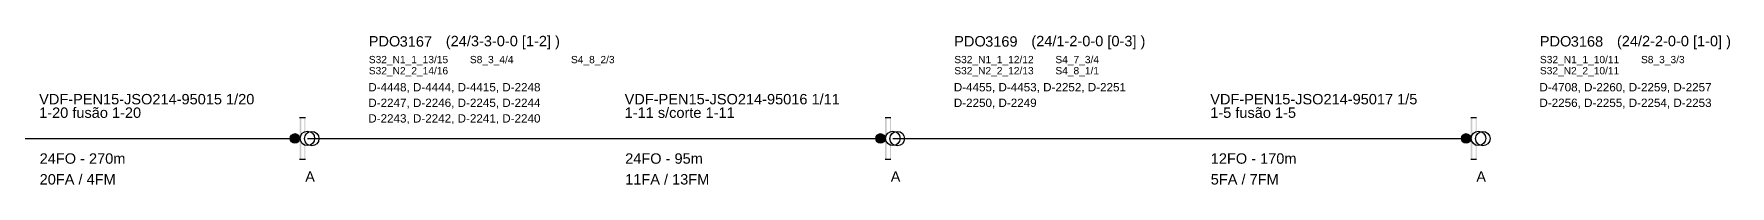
# Model space of a CAD drawing. Header units: millimetres. Extents: x 640 to 1068, y 1966 to 2156.
# Drawn here: x 904.9 to 1067.6, y 2091.5 to 2105.8 of the extents above; entities that cross this region are included whole.
import ezdxf
from ezdxf.enums import TextEntityAlignment as Align

# ---------------------------------------------------------------- set-up
doc = ezdxf.new("R2010")
doc.units = ezdxf.units.MM
doc.layers.get('0').update_dxf_attribs({"lineweight": 5})
doc.layers.add('SINOP_AÉREO', color=1, linetype='AEREO2')
doc.layers.add('SINOP_PDO', color=1, linetype='Continuous')
doc.styles.add('VDF', font='', dxfattribs={"height": 0.25})
doc.styles.get('VDF').set_extended_font_data('Arial')
doc.linetypes.add('AEREO2', pattern='A,1,-1,[6,LinesVod.shx,S=0,R=0,X=0,Y=0],-1,1', length=4)

# ---------------------------------------------------------------- blocks, each defined once
blk = doc.blocks.new('*U54')
blk.add_hatch(color=256).paths.add_polyline_path([(0, 0, 1), (-0.91, 0, 1)])
for p, q in [((0, 2), (0.56, 2)), ((0, -2), (0.56, -2))]:
    blk.add_line(p, q)
blk.add_circle((-0.45, 0), 0.453)
for centre in [(0.74, 0), (1.16, -0.02)]:
    blk.add_ellipse(centre, major_axis=(0, -0.695), ratio=0.99861)
for points in [[(0, 2), (0.15, 2), (0, -2), (0.15, -2)], [(0.46, -2), (0.56, -2), (0.46, 2), (0.56, 2)]]:
    blk.add_solid(points)
at = {"insert": (6.63, 9.84), "char_height": 1, "attachment_point": 1, "style": 'VDF'}
blk.add_mtext_dynamic_manual_height_columns('PDO', width=5.1324, gutter_width=12.5, heights=[0], dxfattribs=at)
at = {"style": 'VDF'}
for tag, p, height in [('JFO_PDO', (9.6, 8.82), 1), ('(CAP/N1-N2-N3-N4)', (14.03, 8.86), 1), ('PP_R', (6.59, 7.32), 0.8), ('SPLITTERS_001', (6.64, 7.23), 0.7), ('SPLITTERS_004', (6.64, 6.16), 0.7), ('FLB', (11.42, 7.32), 0.8), ('SPLITTERS_002', (16.34, 7.23), 0.7), ('SPLITTERS_005', (16.34, 6.16), 0.7), ('SPLITTERS_003', (26.04, 7.23), 0.7), ('SPLITTERS_006', (26.04, 6.15), 0.7), ('SPLITTERS_007', (6.64, 5.09), 0.7), ('SPLITTERS_008', (16.33, 5.1), 0.7), ('SPLITTERS_009', (26.03, 5.1), 0.7), ('CABO_001', (-25, 3.27), 1), ('CABO_002', (-25, 1.97), 1), ('CABO_003', (-25, 0.67), 1), ('CABO_004', (-25, -0.63), 1), ('CABO_005', (-25, -1.93), 1), ('CABO_CAP_COP', (-24.95, -2.44), 1), ('FA_FM', (-24.95, -4.44), 1)]:
    blk.add_attdef(tag, p, '', height=height, dxfattribs=at)
at = {"color": 5, "style": 'VDF'}
for tag, p in [('EDIFICIOS_001', (6.59, 4.52)), ('EDIFICIOS_002', (6.59, 3.02)), ('EDIFICIOS_003', (6.59, 1.52)), ('EDIFICIOS_004', (6.59, 0.02)), ('EDIFICIOS_005', (6.59, -1.46)), ('EDIFICIOS_006', (6.59, -2.92))]:
    blk.add_attdef(tag, p, '', height=0.8, dxfattribs=at)
at = {"style": 'VDF'}
blk.add_attdef('MODELO', text='', height=1, dxfattribs=at).set_placement((1, -4.18), align=Align.CENTER)
blk = doc.blocks.new('*U63')
blk.add_hatch(color=256).paths.add_polyline_path([(0, 0, 1), (-0.91, 0, 1)])
for p, q in [((0, 2), (0.56, 2)), ((0, -2), (0.56, -2))]:
    blk.add_line(p, q)
blk.add_circle((-0.45, 0), 0.453)
for centre in [(0.74, 0), (1.16, -0.02)]:
    blk.add_ellipse(centre, major_axis=(0, -0.695), ratio=0.99861)
for points in [[(0, 2), (0.15, 2), (0, -2), (0.15, -2)], [(0.46, -2), (0.56, -2), (0.46, 2), (0.56, 2)]]:
    blk.add_solid(points)
at = {"insert": (6.63, 9.84), "char_height": 1, "attachment_point": 1, "style": 'VDF'}
blk.add_mtext_dynamic_manual_height_columns('PDO', width=5.1324, gutter_width=12.5, heights=[0], dxfattribs=at)
at = {"style": 'VDF'}
for tag, p, height in [('JFO_PDO', (9.6, 8.82), 1), ('(CAP/N1-N2-N3-N4)', (14.03, 8.86), 1), ('PP_R', (6.59, 7.32), 0.8), ('SPLITTERS_001', (6.64, 7.23), 0.7), ('SPLITTERS_004', (6.64, 6.16), 0.7), ('FLB', (11.42, 7.32), 0.8), ('SPLITTERS_002', (16.34, 7.23), 0.7), ('SPLITTERS_005', (16.34, 6.16), 0.7), ('SPLITTERS_003', (26.04, 7.23), 0.7), ('SPLITTERS_006', (26.04, 6.15), 0.7), ('SPLITTERS_007', (6.64, 5.09), 0.7), ('SPLITTERS_008', (16.33, 5.1), 0.7), ('SPLITTERS_009', (26.03, 5.1), 0.7), ('CABO_001', (-25, 3.27), 1), ('CABO_002', (-25, 1.97), 1), ('CABO_003', (-25, 0.67), 1), ('CABO_004', (-25, -0.63), 1), ('CABO_005', (-25, -1.93), 1), ('CABO_CAP_COP', (-24.95, -2.44), 1), ('FA_FM', (-24.95, -4.44), 1)]:
    blk.add_attdef(tag, p, '', height=height, dxfattribs=at)
at = {"color": 5, "style": 'VDF'}
for tag, p in [('EDIFICIOS_001', (6.59, 4.52)), ('EDIFICIOS_002', (6.59, 3.02)), ('EDIFICIOS_003', (6.59, 1.52)), ('EDIFICIOS_004', (6.59, 0.02)), ('EDIFICIOS_005', (6.59, -1.46)), ('EDIFICIOS_006', (6.59, -2.92))]:
    blk.add_attdef(tag, p, '', height=0.8, dxfattribs=at)
at = {"style": 'VDF'}
blk.add_attdef('MODELO', text='', height=1, dxfattribs=at).set_placement((1, -4.18), align=Align.CENTER)
blk = doc.blocks.new('*U64')
blk.add_hatch(color=256).paths.add_polyline_path([(0, 0, 1), (-0.91, 0, 1)])
for p, q in [((0, 2), (0.56, 2)), ((0, -2), (0.56, -2))]:
    blk.add_line(p, q)
blk.add_circle((-0.45, 0), 0.453)
for centre in [(0.74, 0), (1.16, -0.02)]:
    blk.add_ellipse(centre, major_axis=(0, -0.695), ratio=0.99861)
for points in [[(0, 2), (0.15, 2), (0, -2), (0.15, -2)], [(0.46, -2), (0.56, -2), (0.46, 2), (0.56, 2)]]:
    blk.add_solid(points)
at = {"insert": (6.63, 9.84), "char_height": 1, "attachment_point": 1, "style": 'VDF'}
blk.add_mtext_dynamic_manual_height_columns('PDO', width=5.1324, gutter_width=12.5, heights=[0], dxfattribs=at)
at = {"style": 'VDF'}
for tag, p, height in [('JFO_PDO', (9.6, 8.82), 1), ('(CAP/N1-N2-N3-N4)', (14.03, 8.86), 1), ('PP_R', (6.59, 7.32), 0.8), ('SPLITTERS_001', (6.64, 7.23), 0.7), ('SPLITTERS_004', (6.64, 6.16), 0.7), ('FLB', (11.42, 7.32), 0.8), ('SPLITTERS_002', (16.34, 7.23), 0.7), ('SPLITTERS_005', (16.34, 6.16), 0.7), ('SPLITTERS_003', (26.04, 7.23), 0.7), ('SPLITTERS_006', (26.04, 6.15), 0.7), ('SPLITTERS_007', (6.64, 5.09), 0.7), ('SPLITTERS_008', (16.33, 5.1), 0.7), ('SPLITTERS_009', (26.03, 5.1), 0.7), ('CABO_001', (-25, 3.27), 1), ('CABO_002', (-25, 1.97), 1), ('CABO_003', (-25, 0.67), 1), ('CABO_004', (-25, -0.63), 1), ('CABO_005', (-25, -1.93), 1), ('CABO_CAP_COP', (-24.95, -2.44), 1), ('FA_FM', (-24.95, -4.44), 1)]:
    blk.add_attdef(tag, p, '', height=height, dxfattribs=at)
at = {"color": 5, "style": 'VDF'}
for tag, p in [('EDIFICIOS_001', (6.59, 4.52)), ('EDIFICIOS_002', (6.59, 3.02)), ('EDIFICIOS_003', (6.59, 1.52)), ('EDIFICIOS_004', (6.59, 0.02)), ('EDIFICIOS_005', (6.59, -1.46)), ('EDIFICIOS_006', (6.59, -2.92))]:
    blk.add_attdef(tag, p, '', height=0.8, dxfattribs=at)
at = {"style": 'VDF'}
blk.add_attdef('MODELO', text='', height=1, dxfattribs=at).set_placement((1, -4.18), align=Align.CENTER)

msp = doc.modelspace()

# ---------------------------------------------------------------- linework, layer by layer
at = {"layer": 'SINOP_AÉREO', "linetype": 'AEREO2'}
for points in [[(874.91, 2095.91), (929.91, 2095.91)], [(931.11, 2095.91), (986.11, 2095.91)], [(987.31, 2095.91), (1042.31, 2095.91)]]:
    msp.add_lwpolyline(points, dxfattribs=at)

# ---------------------------------------------------------------- block references
at = {"layer": 'SINOP_PDO'}
for name, p, values in [('*U54', (930.37, 2095.91), {'JFO_PDO': '3167', 'MODELO': 'A', 'CABO_001': 'VDF-PEN15-JSO214-95015 1/20', 'CABO_002': '1-20 fusão 1-20', 'FA_FM': '20FA / 4FM', 'CABO_CAP_COP': '24FO - 270m', '(CAP/N1-N2-N3-N4)': '(24/3-3-0-0 [1-2] )', 'SPLITTERS_001': 'S32_N1_1_13/15', 'SPLITTERS_002': 'S8_3_4/4', 'SPLITTERS_003': 'S4_8_2/3', 'SPLITTERS_004': 'S32_N2_2_14/16', 'EDIFICIOS_001': 'D-4448, D-4444, D-4415, D-2248', 'EDIFICIOS_002': 'D-2247, D-2246, D-2245, D-2244', 'EDIFICIOS_003': 'D-2243, D-2242, D-2241, D-2240'}), ('*U63', (986.56, 2095.91), {'JFO_PDO': '3169', 'MODELO': 'A', 'CABO_001': 'VDF-PEN15-JSO214-95016 1/11', 'CABO_002': '1-11 s/corte 1-11', 'FA_FM': '11FA / 13FM', 'CABO_CAP_COP': '24FO - 95m', '(CAP/N1-N2-N3-N4)': '(24/1-2-0-0 [0-3] )', 'SPLITTERS_001': 'S32_N1_1_12/12', 'SPLITTERS_002': 'S4_7_3/4', 'SPLITTERS_004': 'S32_N2_2_12/13', 'SPLITTERS_005': 'S4_8_1/1', 'EDIFICIOS_001': 'D-4455, D-4453, D-2252, D-2251', 'EDIFICIOS_002': 'D-2250, D-2249'}), ('*U64', (1042.76, 2095.91), {'JFO_PDO': '3168', 'MODELO': 'A', 'CABO_001': 'VDF-PEN15-JSO214-95017 1/5', 'CABO_002': '1-5 fusão 1-5', 'FA_FM': '5FA / 7FM', 'CABO_CAP_COP': '12FO - 170m', '(CAP/N1-N2-N3-N4)': '(24/2-2-0-0 [1-0] )', 'SPLITTERS_001': 'S32_N1_1_10/11', 'SPLITTERS_002': 'S8_3_3/3', 'SPLITTERS_004': 'S32_N2_2_10/11', 'EDIFICIOS_001': 'D-4708, D-2260, D-2259, D-2257', 'EDIFICIOS_002': 'D-2256, D-2255, D-2254, D-2253'})]:
    msp.add_blockref(name, p, dxfattribs=at).add_auto_attribs(values)

doc.saveas('drawing.dxf')
